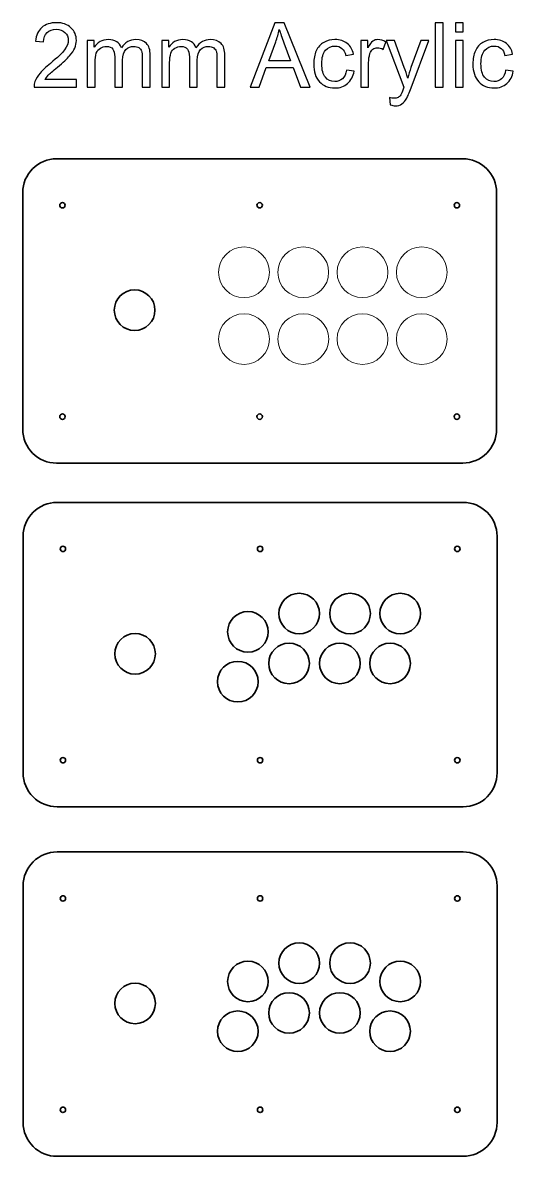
# Model space of a CAD drawing. Header units: millimetres. Extents: x 309 to 2032, y -1240 to 271.
# Drawn here: x 1742 to 2032, y -399 to 271 of the extents above; entities that cross this region are included whole.
import ezdxf

# ---------------------------------------------------------------- set-up
doc = ezdxf.new("R2010")
doc.units = ezdxf.units.MM
doc.header["$MEASUREMENT"] = 0
doc.layers.add('Layer 1', color=7, linetype='Continuous')

msp = doc.modelspace()

# ---------------------------------------------------------------- linework, layer by layer
at = {"layer": 'Layer 1', "color": 250, "lineweight": 18}
for centre, major_axis, ratio in [((1873.1776, 123.4659), (0, 15), 1), ((1908.1776, 123.4706), (0, 15), 1), ((1943.1776, 123.4831), (0, 15), 1), ((1978.1776, 123.4706), (0, 15), 1), ((1808.5377, 101.058), (0, 12.0001), 0.99999167), ((1873.1808, 83.9859), (0, 15), 1), ((1908.1808, 83.9831), (0, 15), 1), ((1943.1808, 83.9831), (0, 15), 1), ((1978.1808, 83.9831), (0, 15), 1)]:
    msp.add_ellipse(centre, major_axis=major_axis, ratio=ratio, dxfattribs=at)
at = {"layer": 'Layer 1', "color": 250, "lineweight": 35}
for centre, major_axis, ratio in [((1808.5377, 101.058), (0, 12.0001), 0.99999167), ((1905.7622, -78.3677), (0, 12), 1), ((1935.8005, -78.3552), (0, 12), 1), ((1965.4344, -78.3677), (0, 12), 1), ((1875.4928, -89.1845), (0, 12), 1), ((1808.8022, -102.1571), (0, 12.0001), 0.99999167), ((1899.7622, -107.8276), (0, 12), 1), ((1929.8006, -107.8276), (0, 12), 1), ((1959.4344, -107.8276), (0, 12), 1), ((1869.4928, -118.6444), (0, 12), 1), ((1905.7622, -285.1218), (0, 12), 1), ((1935.8005, -285.1093), (0, 12), 1), ((1875.4928, -295.9386), (0, 12), 1), ((1965.4344, -295.9386), (0, 12), 1), ((1808.8022, -308.9112), (0, 12.0001), 0.99999167), ((1899.7622, -314.5817), (0, 12), 1), ((1929.8006, -314.5817), (0, 12), 1), ((1869.4928, -325.3985), (0, 12), 1), ((1959.4344, -325.3985), (0, 12), 1)]:
    msp.add_ellipse(centre, major_axis=major_axis, ratio=ratio, dxfattribs=at)
at = {"layer": 'Layer 1', "color": 250}
for points, knots in [([(1774.1812, 237.5008), (1774.1812, 237.5008), (1774.1812, 233.0558), (1774.1812, 233.0558), (1774.1812, 233.0558), (1749.0987, 233.0558), (1749.0987, 233.0558), (1749.0634, 234.1759), (1749.2486, 235.2518), (1749.6455, 236.2925), (1750.2893, 237.9947), (1751.3212, 239.6792), (1752.7411, 241.3284), (1754.161, 242.9777), (1756.1895, 244.8827), (1758.8265, 247.0434), (1762.9276, 250.4213), (1765.7145, 253.0936), (1767.1697, 255.0691), (1768.6338, 257.0447), (1769.3658, 258.9144), (1769.3658, 260.6783), (1769.3658, 262.5216), (1768.7043, 264.0738), (1767.3814, 265.3438), (1766.0585, 266.605), (1764.3299, 267.24), (1762.2044, 267.24), (1759.9554, 267.24), (1758.1563, 266.5697), (1756.8069, 265.2292), (1755.4575, 263.8974), (1754.7784, 262.0453), (1754.7608, 259.6729), (1754.7608, 259.6729), (1749.9983, 260.1491), (1749.9983, 260.1491), (1750.3246, 263.7122), (1751.5593, 266.4286), (1753.6936, 268.2983), (1755.8367, 270.168), (1758.7031, 271.1029), (1762.3102, 271.1029), (1765.9438, 271.1029), (1768.8278, 270.0975), (1770.9445, 268.0778), (1773.0699, 266.0582), (1774.1283, 263.5535), (1774.1283, 260.5725), (1774.1283, 259.0555), (1773.8196, 257.5651), (1773.1934, 256.101), (1772.5761, 254.6282), (1771.5442, 253.0848), (1770.1066, 251.462), (1768.6602, 249.848), (1766.2702, 247.6167), (1762.9364, 244.7945), (1760.1406, 242.4485), (1758.3415, 240.861), (1757.5477, 240.0232), (1756.754, 239.1853), (1756.1013, 238.3475), (1755.581, 237.5008), (1755.581, 237.5008), (1774.1812, 237.5008), (1774.1812, 237.5008)], [0, 0, 0, 0, 0.04545455, 0.04545455, 0.04545455, 0.09090909, 0.09090909, 0.09090909, 0.13636364, 0.13636364, 0.13636364, 0.18181818, 0.18181818, 0.18181818, 0.22727273, 0.22727273, 0.22727273, 0.27272727, 0.27272727, 0.27272727, 0.31818182, 0.31818182, 0.31818182, 0.36363636, 0.36363636, 0.36363636, 0.40909091, 0.40909091, 0.40909091, 0.45454545, 0.45454545, 0.45454545, 0.5, 0.5, 0.5, 0.54545455, 0.54545455, 0.54545455, 0.59090909, 0.59090909, 0.59090909, 0.63636364, 0.63636364, 0.63636364, 0.68181818, 0.68181818, 0.68181818, 0.72727273, 0.72727273, 0.72727273, 0.77272727, 0.77272727, 0.77272727, 0.81818182, 0.81818182, 0.81818182, 0.86363636, 0.86363636, 0.86363636, 0.90909091, 0.90909091, 0.90909091, 0.95454545, 0.95454545, 0.95454545, 1, 1, 1, 1]), ([(1876.8572, 233.0558), (1876.8572, 233.0558), (1891.3917, 270.9442), (1891.3917, 270.9442), (1891.3917, 270.9442), (1896.9038, 270.9442), (1896.9038, 270.9442), (1896.9038, 270.9442), (1912.3379, 233.0558), (1912.3379, 233.0558), (1912.3379, 233.0558), (1906.6229, 233.0558), (1906.6229, 233.0558), (1906.6229, 233.0558), (1902.2396, 244.5387), (1902.2396, 244.5387), (1902.2396, 244.5387), (1886.2852, 244.5387), (1886.2852, 244.5387), (1886.2852, 244.5387), (1882.1754, 233.0558), (1882.1754, 233.0558), (1882.1754, 233.0558), (1876.8572, 233.0558), (1876.8572, 233.0558)], [0, 0, 0, 0, 0.125, 0.125, 0.125, 0.25, 0.25, 0.25, 0.375, 0.375, 0.375, 0.5, 0.5, 0.5, 0.625, 0.625, 0.625, 0.75, 0.75, 0.75, 0.875, 0.875, 0.875, 1, 1, 1, 1]), ([(1986.1566, 233.0558), (1986.1566, 233.0558), (1986.1566, 270.9442), (1986.1566, 270.9442), (1986.1566, 270.9442), (1990.8132, 270.9442), (1990.8132, 270.9442), (1990.8132, 270.9442), (1990.8132, 233.0558), (1990.8132, 233.0558), (1990.8132, 233.0558), (1986.1566, 233.0558), (1986.1566, 233.0558)], [0, 0, 0, 0, 0.25, 0.25, 0.25, 0.5, 0.5, 0.5, 0.75, 0.75, 0.75, 1, 1, 1, 1]), ([(1998.0187, 265.6525), (1998.0187, 265.6525), (1998.0187, 270.9442), (1998.0187, 270.9442), (1998.0187, 270.9442), (2002.6754, 270.9442), (2002.6754, 270.9442), (2002.6754, 270.9442), (2002.6754, 265.6525), (2002.6754, 265.6525), (2002.6754, 265.6525), (1998.0187, 265.6525), (1998.0187, 265.6525)], [0, 0, 0, 0, 0.25, 0.25, 0.25, 0.5, 0.5, 0.5, 0.75, 0.75, 0.75, 1, 1, 1, 1]), ([(1887.7581, 248.6133), (1887.7581, 248.6133), (1900.6697, 248.6133), (1900.6697, 248.6133), (1900.6697, 248.6133), (1896.7186, 259.1173), (1896.7186, 259.1173), (1895.528, 262.3099), (1894.6284, 264.9469), (1894.0022, 267.0283), (1893.4819, 264.5589), (1892.7852, 262.1335), (1891.912, 259.7346), (1891.912, 259.7346), (1887.7581, 248.6133), (1887.7581, 248.6133)], [0, 0, 0, 0, 0.2, 0.2, 0.2, 0.4, 0.4, 0.4, 0.6, 0.6, 0.6, 0.8, 0.8, 0.8, 1, 1, 1, 1]), ([(1780.4871, 233.0558), (1780.4871, 233.0558), (1780.4871, 260.5196), (1780.4871, 260.5196), (1780.4871, 260.5196), (1784.6675, 260.5196), (1784.6675, 260.5196), (1784.6675, 260.5196), (1784.6675, 256.639), (1784.6675, 256.639), (1785.523, 257.9796), (1786.6695, 259.0644), (1788.0983, 259.8757), (1789.527, 260.696), (1791.1498, 261.1017), (1792.9754, 261.1017), (1795.0039, 261.1017), (1796.6708, 260.6783), (1797.9673, 259.8405), (1799.2637, 258.9938), (1800.1809, 257.8208), (1800.7101, 256.3039), (1802.8973, 259.5053), (1805.7284, 261.1017), (1809.2209, 261.1017), (1811.9549, 261.1017), (1814.0627, 260.352), (1815.5268, 258.8439), (1816.9996, 257.3357), (1817.7405, 255.0162), (1817.7405, 251.8853), (1817.7405, 251.8853), (1817.7405, 233.0558), (1817.7405, 233.0558), (1817.7405, 233.0558), (1813.0838, 233.0558), (1813.0838, 233.0558), (1813.0838, 233.0558), (1813.0838, 250.3419), (1813.0838, 250.3419), (1813.0838, 252.194), (1812.925, 253.5346), (1812.6252, 254.3548), (1812.3253, 255.175), (1811.7785, 255.8276), (1810.9759, 256.3303), (1810.1822, 256.833), (1809.2473, 257.08), (1808.1802, 257.08), (1806.2399, 257.08), (1804.6348, 256.4362), (1803.3559, 255.1573), (1802.0771, 253.8697), (1801.4421, 251.8148), (1801.4421, 248.9925), (1801.4421, 248.9925), (1801.4421, 233.0558), (1801.4421, 233.0558), (1801.4421, 233.0558), (1796.7854, 233.0558), (1796.7854, 233.0558), (1796.7854, 233.0558), (1796.7854, 250.8799), (1796.7854, 250.8799), (1796.7854, 252.9437), (1796.4062, 254.4959), (1795.6477, 255.5278), (1794.8893, 256.5596), (1793.6457, 257.08), (1791.9259, 257.08), (1790.6206, 257.08), (1789.4124, 256.736), (1788.3011, 256.0481), (1787.1899, 255.3602), (1786.3873, 254.3548), (1785.8846, 253.023), (1785.3907, 251.7001), (1785.1438, 249.7863), (1785.1438, 247.2904), (1785.1438, 247.2904), (1785.1438, 233.0558), (1785.1438, 233.0558), (1785.1438, 233.0558), (1780.4871, 233.0558), (1780.4871, 233.0558)], [0, 0, 0, 0, 0.03571429, 0.03571429, 0.03571429, 0.07142857, 0.07142857, 0.07142857, 0.10714286, 0.10714286, 0.10714286, 0.14285714, 0.14285714, 0.14285714, 0.17857143, 0.17857143, 0.17857143, 0.21428571, 0.21428571, 0.21428571, 0.25, 0.25, 0.25, 0.28571429, 0.28571429, 0.28571429, 0.32142857, 0.32142857, 0.32142857, 0.35714286, 0.35714286, 0.35714286, 0.39285714, 0.39285714, 0.39285714, 0.42857143, 0.42857143, 0.42857143, 0.46428571, 0.46428571, 0.46428571, 0.5, 0.5, 0.5, 0.53571429, 0.53571429, 0.53571429, 0.57142857, 0.57142857, 0.57142857, 0.60714286, 0.60714286, 0.60714286, 0.64285714, 0.64285714, 0.64285714, 0.67857143, 0.67857143, 0.67857143, 0.71428571, 0.71428571, 0.71428571, 0.75, 0.75, 0.75, 0.78571429, 0.78571429, 0.78571429, 0.82142857, 0.82142857, 0.82142857, 0.85714286, 0.85714286, 0.85714286, 0.89285714, 0.89285714, 0.89285714, 0.92857143, 0.92857143, 0.92857143, 0.96428571, 0.96428571, 0.96428571, 1, 1, 1, 1]), ([(1824.5667, 233.0558), (1824.5667, 233.0558), (1824.5667, 260.5196), (1824.5667, 260.5196), (1824.5667, 260.5196), (1828.7471, 260.5196), (1828.7471, 260.5196), (1828.7471, 260.5196), (1828.7471, 256.639), (1828.7471, 256.639), (1829.6026, 257.9796), (1830.7491, 259.0644), (1832.1779, 259.8757), (1833.6066, 260.696), (1835.2294, 261.1017), (1837.055, 261.1017), (1839.0835, 261.1017), (1840.7504, 260.6783), (1842.0469, 259.8405), (1843.3433, 258.9938), (1844.2605, 257.8208), (1844.7897, 256.3039), (1846.9769, 259.5053), (1849.808, 261.1017), (1853.3005, 261.1017), (1856.0345, 261.1017), (1858.1423, 260.352), (1859.6064, 258.8439), (1861.0792, 257.3357), (1861.8201, 255.0162), (1861.8201, 251.8853), (1861.8201, 251.8853), (1861.8201, 233.0558), (1861.8201, 233.0558), (1861.8201, 233.0558), (1857.1634, 233.0558), (1857.1634, 233.0558), (1857.1634, 233.0558), (1857.1634, 250.3419), (1857.1634, 250.3419), (1857.1634, 252.194), (1857.0046, 253.5346), (1856.7048, 254.3548), (1856.4049, 255.175), (1855.8581, 255.8276), (1855.0555, 256.3303), (1854.2618, 256.833), (1853.3269, 257.08), (1852.2598, 257.08), (1850.3195, 257.08), (1848.7144, 256.4362), (1847.4355, 255.1573), (1846.1567, 253.8697), (1845.5217, 251.8148), (1845.5217, 248.9925), (1845.5217, 248.9925), (1845.5217, 233.0558), (1845.5217, 233.0558), (1845.5217, 233.0558), (1840.865, 233.0558), (1840.865, 233.0558), (1840.865, 233.0558), (1840.865, 250.8799), (1840.865, 250.8799), (1840.865, 252.9437), (1840.4858, 254.4959), (1839.7273, 255.5278), (1838.9689, 256.5596), (1837.7253, 257.08), (1836.0055, 257.08), (1834.7002, 257.08), (1833.492, 256.736), (1832.3807, 256.0481), (1831.2695, 255.3602), (1830.4669, 254.3548), (1829.9642, 253.023), (1829.4703, 251.7001), (1829.2234, 249.7863), (1829.2234, 247.2904), (1829.2234, 247.2904), (1829.2234, 233.0558), (1829.2234, 233.0558), (1829.2234, 233.0558), (1824.5667, 233.0558), (1824.5667, 233.0558)], [0, 0, 0, 0, 0.03571429, 0.03571429, 0.03571429, 0.07142857, 0.07142857, 0.07142857, 0.10714286, 0.10714286, 0.10714286, 0.14285714, 0.14285714, 0.14285714, 0.17857143, 0.17857143, 0.17857143, 0.21428571, 0.21428571, 0.21428571, 0.25, 0.25, 0.25, 0.28571429, 0.28571429, 0.28571429, 0.32142857, 0.32142857, 0.32142857, 0.35714286, 0.35714286, 0.35714286, 0.39285714, 0.39285714, 0.39285714, 0.42857143, 0.42857143, 0.42857143, 0.46428571, 0.46428571, 0.46428571, 0.5, 0.5, 0.5, 0.53571429, 0.53571429, 0.53571429, 0.57142857, 0.57142857, 0.57142857, 0.60714286, 0.60714286, 0.60714286, 0.64285714, 0.64285714, 0.64285714, 0.67857143, 0.67857143, 0.67857143, 0.71428571, 0.71428571, 0.71428571, 0.75, 0.75, 0.75, 0.78571429, 0.78571429, 0.78571429, 0.82142857, 0.82142857, 0.82142857, 0.85714286, 0.85714286, 0.85714286, 0.89285714, 0.89285714, 0.89285714, 0.92857143, 0.92857143, 0.92857143, 0.96428571, 0.96428571, 0.96428571, 1, 1, 1, 1]), ([(1933.6633, 243.11), (1933.6633, 243.11), (1938.2141, 242.475), (1938.2141, 242.475), (1937.7114, 239.3441), (1936.4414, 236.9011), (1934.3865, 235.1284), (1932.3315, 233.3557), (1929.8003, 232.4737), (1926.8106, 232.4737), (1923.0623, 232.4737), (1920.046, 233.6996), (1917.7706, 236.1514), (1915.4864, 238.6032), (1914.3487, 242.1134), (1914.3487, 246.6818), (1914.3487, 249.6452), (1914.8426, 252.2293), (1915.8215, 254.4518), (1916.8005, 256.6655), (1918.291, 258.3323), (1920.3018, 259.4348), (1922.3038, 260.546), (1924.4822, 261.1017), (1926.8458, 261.1017), (1929.818, 261.1017), (1932.261, 260.352), (1934.1483, 258.8439), (1936.0445, 257.3357), (1937.2616, 255.1926), (1937.7908, 252.4233), (1937.7908, 252.4233), (1933.2928, 251.7354), (1933.2928, 251.7354), (1932.8607, 253.5787), (1932.1022, 254.9633), (1930.9998, 255.8982), (1929.9062, 256.8242), (1928.5833, 257.2916), (1927.031, 257.2916), (1924.6851, 257.2916), (1922.7801, 256.4538), (1921.3072, 254.7781), (1919.8432, 253.0936), (1919.1112, 250.4478), (1919.1112, 246.8141), (1919.1112, 243.1276), (1919.8167, 240.4553), (1921.2278, 238.7884), (1922.6478, 237.1216), (1924.491, 236.2837), (1926.7576, 236.2837), (1928.5921, 236.2837), (1930.1178, 236.8393), (1931.3349, 237.9594), (1932.5608, 239.0707), (1933.3369, 240.7905), (1933.6633, 243.11)], [0, 0, 0, 0, 0.05263158, 0.05263158, 0.05263158, 0.10526316, 0.10526316, 0.10526316, 0.15789474, 0.15789474, 0.15789474, 0.21052632, 0.21052632, 0.21052632, 0.26315789, 0.26315789, 0.26315789, 0.31578947, 0.31578947, 0.31578947, 0.36842105, 0.36842105, 0.36842105, 0.42105263, 0.42105263, 0.42105263, 0.47368421, 0.47368421, 0.47368421, 0.52631579, 0.52631579, 0.52631579, 0.57894737, 0.57894737, 0.57894737, 0.63157895, 0.63157895, 0.63157895, 0.68421053, 0.68421053, 0.68421053, 0.73684211, 0.73684211, 0.73684211, 0.78947368, 0.78947368, 0.78947368, 0.84210526, 0.84210526, 0.84210526, 0.89473684, 0.89473684, 0.89473684, 0.94736842, 0.94736842, 0.94736842, 1, 1, 1, 1]), ([(1942.1299, 233.0558), (1942.1299, 233.0558), (1942.1299, 260.5196), (1942.1299, 260.5196), (1942.1299, 260.5196), (1946.3103, 260.5196), (1946.3103, 260.5196), (1946.3103, 260.5196), (1946.3103, 256.3127), (1946.3103, 256.3127), (1947.3775, 258.2618), (1948.3652, 259.5494), (1949.2736, 260.1668), (1950.182, 260.793), (1951.1786, 261.1017), (1952.2634, 261.1017), (1953.8333, 261.1017), (1955.4296, 260.6078), (1957.0524, 259.6288), (1957.0524, 259.6288), (1955.3943, 255.3337), (1955.3943, 255.3337), (1954.2654, 255.9687), (1953.1366, 256.2862), (1952.0077, 256.2862), (1950.9934, 256.2862), (1950.085, 255.9776), (1949.2825, 255.369), (1948.4799, 254.7605), (1947.9066, 253.9138), (1947.5627, 252.829), (1947.0423, 251.1798), (1946.7866, 249.3718), (1946.7866, 247.405), (1946.7866, 247.405), (1946.7866, 233.0558), (1946.7866, 233.0558), (1946.7866, 233.0558), (1942.1299, 233.0558), (1942.1299, 233.0558)], [0, 0, 0, 0, 0.07692308, 0.07692308, 0.07692308, 0.15384615, 0.15384615, 0.15384615, 0.23076923, 0.23076923, 0.23076923, 0.30769231, 0.30769231, 0.30769231, 0.38461538, 0.38461538, 0.38461538, 0.46153846, 0.46153846, 0.46153846, 0.53846154, 0.53846154, 0.53846154, 0.61538462, 0.61538462, 0.61538462, 0.69230769, 0.69230769, 0.69230769, 0.76923077, 0.76923077, 0.76923077, 0.84615385, 0.84615385, 0.84615385, 0.92307692, 0.92307692, 0.92307692, 1, 1, 1, 1]), ([(1959.5924, 222.4989), (1959.5924, 222.4989), (1959.0633, 226.8028), (1959.0633, 226.8028), (1960.0863, 226.5294), (1960.9683, 226.3883), (1961.7267, 226.3883), (1962.7674, 226.3883), (1963.5965, 226.5647), (1964.2138, 226.9086), (1964.84, 227.2526), (1965.3515, 227.7377), (1965.7484, 228.355), (1966.0395, 228.8225), (1966.5157, 229.9778), (1967.1683, 231.8299), (1967.2565, 232.0857), (1967.3888, 232.4649), (1967.5829, 232.9676), (1967.5829, 232.9676), (1957.1583, 260.5196), (1957.1583, 260.5196), (1957.1583, 260.5196), (1962.1324, 260.5196), (1962.1324, 260.5196), (1962.1324, 260.5196), (1967.8651, 244.6622), (1967.8651, 244.6622), (1968.6147, 242.6602), (1969.2762, 240.5435), (1969.8671, 238.321), (1970.4051, 240.4112), (1971.0401, 242.475), (1971.7809, 244.5034), (1971.7809, 244.5034), (1977.637, 260.5196), (1977.637, 260.5196), (1977.637, 260.5196), (1982.2849, 260.5196), (1982.2849, 260.5196), (1982.2849, 260.5196), (1971.9044, 232.5795), (1971.9044, 232.5795), (1970.7843, 229.5721), (1969.9112, 227.5084), (1969.285, 226.3707), (1968.456, 224.8449), (1967.5035, 223.7248), (1966.4363, 223.0104), (1965.3604, 222.2961), (1964.0815, 221.9433), (1962.5999, 221.9433), (1961.7003, 221.9433), (1960.6949, 222.1285), (1959.5924, 222.4989)], [0, 0, 0, 0, 0.05555556, 0.05555556, 0.05555556, 0.11111111, 0.11111111, 0.11111111, 0.16666667, 0.16666667, 0.16666667, 0.22222222, 0.22222222, 0.22222222, 0.27777778, 0.27777778, 0.27777778, 0.33333333, 0.33333333, 0.33333333, 0.38888889, 0.38888889, 0.38888889, 0.44444444, 0.44444444, 0.44444444, 0.5, 0.5, 0.5, 0.55555556, 0.55555556, 0.55555556, 0.61111111, 0.61111111, 0.61111111, 0.66666667, 0.66666667, 0.66666667, 0.72222222, 0.72222222, 0.72222222, 0.77777778, 0.77777778, 0.77777778, 0.83333333, 0.83333333, 0.83333333, 0.88888889, 0.88888889, 0.88888889, 0.94444444, 0.94444444, 0.94444444, 1, 1, 1, 1]), ([(1998.0187, 233.0558), (1998.0187, 233.0558), (1998.0187, 260.5196), (1998.0187, 260.5196), (1998.0187, 260.5196), (2002.6754, 260.5196), (2002.6754, 260.5196), (2002.6754, 260.5196), (2002.6754, 233.0558), (2002.6754, 233.0558), (2002.6754, 233.0558), (1998.0187, 233.0558), (1998.0187, 233.0558)], [0, 0, 0, 0, 0.25, 0.25, 0.25, 0.5, 0.5, 0.5, 0.75, 0.75, 0.75, 1, 1, 1, 1]), ([(2027.7138, 243.11), (2027.7138, 243.11), (2032.2646, 242.475), (2032.2646, 242.475), (2031.7619, 239.3441), (2030.4919, 236.9011), (2028.437, 235.1284), (2026.382, 233.3557), (2023.8508, 232.4737), (2020.8611, 232.4737), (2017.1128, 232.4737), (2014.0965, 233.6996), (2011.8211, 236.1514), (2009.5369, 238.6032), (2008.3992, 242.1134), (2008.3992, 246.6818), (2008.3992, 249.6452), (2008.8931, 252.2293), (2009.872, 254.4518), (2010.851, 256.6655), (2012.3415, 258.3323), (2014.3523, 259.4348), (2016.3543, 260.546), (2018.5327, 261.1017), (2020.8963, 261.1017), (2023.8685, 261.1017), (2026.3115, 260.352), (2028.1988, 258.8439), (2030.095, 257.3357), (2031.3121, 255.1926), (2031.8413, 252.4233), (2031.8413, 252.4233), (2027.3433, 251.7354), (2027.3433, 251.7354), (2026.9112, 253.5787), (2026.1527, 254.9633), (2025.0503, 255.8982), (2023.9567, 256.8242), (2022.6338, 257.2916), (2021.0815, 257.2916), (2018.7356, 257.2916), (2016.8306, 256.4538), (2015.3577, 254.7781), (2013.8937, 253.0936), (2013.1617, 250.4478), (2013.1617, 246.8141), (2013.1617, 243.1276), (2013.8672, 240.4553), (2015.2783, 238.7884), (2016.6983, 237.1216), (2018.5415, 236.2837), (2020.8081, 236.2837), (2022.6426, 236.2837), (2024.1683, 236.8393), (2025.3854, 237.9594), (2026.6113, 239.0707), (2027.3874, 240.7905), (2027.7138, 243.11)], [0, 0, 0, 0, 0.05263158, 0.05263158, 0.05263158, 0.10526316, 0.10526316, 0.10526316, 0.15789474, 0.15789474, 0.15789474, 0.21052632, 0.21052632, 0.21052632, 0.26315789, 0.26315789, 0.26315789, 0.31578947, 0.31578947, 0.31578947, 0.36842105, 0.36842105, 0.36842105, 0.42105263, 0.42105263, 0.42105263, 0.47368421, 0.47368421, 0.47368421, 0.52631579, 0.52631579, 0.52631579, 0.57894737, 0.57894737, 0.57894737, 0.63157895, 0.63157895, 0.63157895, 0.68421053, 0.68421053, 0.68421053, 0.73684211, 0.73684211, 0.73684211, 0.78947368, 0.78947368, 0.78947368, 0.84210526, 0.84210526, 0.84210526, 0.89473684, 0.89473684, 0.89473684, 0.94736842, 0.94736842, 0.94736842, 1, 1, 1, 1])]:
    msp.add_open_spline(points, degree=3, knots=knots, dxfattribs=at)
at = {"layer": 'Layer 1', "lineweight": 35}
for points, knots in [([(2022.4145, 170.607), (2022.4111, 175.9147), (2020.2995, 181.0036), (2016.544, 184.7543), (2012.7885, 188.5051), (2007.7222, 190.6103), (2002.4145, 190.607), (2002.4145, 190.607), (1762.4145, 190.607), (1762.4145, 190.607), (1757.1068, 190.6036), (1752.0179, 188.4919), (1748.2671, 184.7365), (1744.5164, 180.981), (1742.4111, 175.9147), (1742.4145, 170.607), (1742.4145, 170.607), (1742.4145, 30.607), (1742.4145, 30.607), (1742.4178, 25.2993), (1744.5295, 20.2103), (1748.285, 16.4596), (1752.0405, 12.7089), (1757.1068, 10.6036), (1762.4145, 10.607), (1762.4145, 10.607), (2002.4145, 10.607), (2002.4145, 10.607), (2007.7222, 10.6103), (2012.8111, 12.722), (2016.5619, 16.4775), (2020.3126, 20.2329), (2022.4178, 25.2993), (2022.4145, 30.607), (2022.4145, 30.607), (2022.4145, 170.607), (2022.4145, 170.607)], [0, 0, 0, 0, 0.08333333, 0.08333333, 0.08333333, 0.16666667, 0.16666667, 0.16666667, 0.25, 0.25, 0.25, 0.33333333, 0.33333333, 0.33333333, 0.41666667, 0.41666667, 0.41666667, 0.5, 0.5, 0.5, 0.58333333, 0.58333333, 0.58333333, 0.66666667, 0.66666667, 0.66666667, 0.75, 0.75, 0.75, 0.83333333, 0.83333333, 0.83333333, 0.91666667, 0.91666667, 0.91666667, 1, 1, 1, 1]), ([(1767.5145, 163.107), (1767.5145, 163.9907), (1766.7982, 164.707), (1765.9145, 164.707), (1765.0308, 164.707), (1764.3145, 163.9907), (1764.3145, 163.107), (1764.3145, 162.2233), (1765.0308, 161.507), (1765.9145, 161.507), (1766.7982, 161.507), (1767.5145, 162.2233), (1767.5145, 163.107)], [0, 0, 0, 0, 0.25, 0.25, 0.25, 0.5, 0.5, 0.5, 0.75, 0.75, 0.75, 1, 1, 1, 1]), ([(1884.0145, 163.107), (1884.0145, 163.9907), (1883.2982, 164.707), (1882.4145, 164.707), (1881.5308, 164.707), (1880.8145, 163.9907), (1880.8145, 163.107), (1880.8145, 162.2233), (1881.5308, 161.507), (1882.4145, 161.507), (1883.2982, 161.507), (1884.0145, 162.2233), (1884.0145, 163.107)], [0, 0, 0, 0, 0.25, 0.25, 0.25, 0.5, 0.5, 0.5, 0.75, 0.75, 0.75, 1, 1, 1, 1]), ([(2000.5145, 163.107), (2000.5145, 163.9907), (1999.7982, 164.707), (1998.9145, 164.707), (1998.0308, 164.707), (1997.3145, 163.9907), (1997.3145, 163.107), (1997.3145, 162.2233), (1998.0308, 161.507), (1998.9145, 161.507), (1999.7982, 161.507), (2000.5145, 162.2233), (2000.5145, 163.107)], [0, 0, 0, 0, 0.25, 0.25, 0.25, 0.5, 0.5, 0.5, 0.75, 0.75, 0.75, 1, 1, 1, 1]), ([(1767.5145, 38.107), (1767.5145, 38.9907), (1766.7982, 39.707), (1765.9145, 39.707), (1765.0308, 39.707), (1764.3145, 38.9907), (1764.3145, 38.107), (1764.3145, 37.2233), (1765.0308, 36.507), (1765.9145, 36.507), (1766.7982, 36.507), (1767.5145, 37.2233), (1767.5145, 38.107)], [0, 0, 0, 0, 0.25, 0.25, 0.25, 0.5, 0.5, 0.5, 0.75, 0.75, 0.75, 1, 1, 1, 1]), ([(1884.0145, 38.1069), (1884.0145, 38.9906), (1883.2982, 39.7069), (1882.4145, 39.7069), (1881.5308, 39.7069), (1880.8145, 38.9906), (1880.8145, 38.1069), (1880.8145, 37.2232), (1881.5308, 36.5069), (1882.4145, 36.5069), (1883.2982, 36.5069), (1884.0145, 37.2232), (1884.0145, 38.1069)], [0, 0, 0, 0, 0.25, 0.25, 0.25, 0.5, 0.5, 0.5, 0.75, 0.75, 0.75, 1, 1, 1, 1]), ([(2000.5145, 38.107), (2000.5145, 38.9907), (1999.7982, 39.707), (1998.9145, 39.707), (1998.0308, 39.707), (1997.3145, 38.9907), (1997.3145, 38.107), (1997.3145, 37.2233), (1998.0308, 36.507), (1998.9145, 36.507), (1999.7982, 36.507), (2000.5145, 37.2233), (2000.5145, 38.107)], [0, 0, 0, 0, 0.25, 0.25, 0.25, 0.5, 0.5, 0.5, 0.75, 0.75, 0.75, 1, 1, 1, 1]), ([(2022.679, -32.6081), (2022.6756, -27.3004), (2020.564, -22.2115), (2016.8085, -18.4608), (2013.053, -14.71), (2007.9867, -12.6048), (2002.679, -12.6081), (2002.679, -12.6081), (1762.679, -12.6081), (1762.679, -12.6081), (1757.3713, -12.6115), (1752.2824, -14.7232), (1748.5316, -18.4786), (1744.7809, -22.2341), (1742.6756, -27.3004), (1742.679, -32.6081), (1742.679, -32.6081), (1742.679, -172.6081), (1742.679, -172.6081), (1742.6823, -177.9158), (1744.794, -183.0048), (1748.5495, -186.7555), (1752.305, -190.5062), (1757.3713, -192.6115), (1762.679, -192.6081), (1762.679, -192.6081), (2002.679, -192.6081), (2002.679, -192.6081), (2007.9867, -192.6048), (2013.0756, -190.4931), (2016.8264, -186.7376), (2020.5771, -182.9822), (2022.6823, -177.9158), (2022.679, -172.6081), (2022.679, -172.6081), (2022.679, -32.6081), (2022.679, -32.6081)], [0, 0, 0, 0, 0.08333333, 0.08333333, 0.08333333, 0.16666667, 0.16666667, 0.16666667, 0.25, 0.25, 0.25, 0.33333333, 0.33333333, 0.33333333, 0.41666667, 0.41666667, 0.41666667, 0.5, 0.5, 0.5, 0.58333333, 0.58333333, 0.58333333, 0.66666667, 0.66666667, 0.66666667, 0.75, 0.75, 0.75, 0.83333333, 0.83333333, 0.83333333, 0.91666667, 0.91666667, 0.91666667, 1, 1, 1, 1]), ([(1767.779, -40.1081), (1767.779, -39.2244), (1767.0627, -38.5081), (1766.179, -38.5081), (1765.2953, -38.5081), (1764.579, -39.2244), (1764.579, -40.1081), (1764.579, -40.9918), (1765.2953, -41.7081), (1766.179, -41.7081), (1767.0627, -41.7081), (1767.779, -40.9918), (1767.779, -40.1081)], [0, 0, 0, 0, 0.25, 0.25, 0.25, 0.5, 0.5, 0.5, 0.75, 0.75, 0.75, 1, 1, 1, 1]), ([(1884.279, -40.1081), (1884.279, -39.2244), (1883.5627, -38.5081), (1882.679, -38.5081), (1881.7953, -38.5081), (1881.079, -39.2244), (1881.079, -40.1081), (1881.079, -40.9918), (1881.7953, -41.7081), (1882.679, -41.7081), (1883.5627, -41.7081), (1884.279, -40.9918), (1884.279, -40.1081)], [0, 0, 0, 0, 0.25, 0.25, 0.25, 0.5, 0.5, 0.5, 0.75, 0.75, 0.75, 1, 1, 1, 1]), ([(2000.779, -40.1081), (2000.779, -39.2244), (2000.0627, -38.5081), (1999.179, -38.5081), (1998.2953, -38.5081), (1997.579, -39.2244), (1997.579, -40.1081), (1997.579, -40.9918), (1998.2953, -41.7081), (1999.179, -41.7081), (2000.0627, -41.7081), (2000.779, -40.9918), (2000.779, -40.1081)], [0, 0, 0, 0, 0.25, 0.25, 0.25, 0.5, 0.5, 0.5, 0.75, 0.75, 0.75, 1, 1, 1, 1]), ([(1767.779, -165.1081), (1767.779, -164.2244), (1767.0627, -163.5081), (1766.179, -163.5081), (1765.2953, -163.5081), (1764.579, -164.2244), (1764.579, -165.1081), (1764.579, -165.9918), (1765.2953, -166.7081), (1766.179, -166.7081), (1767.0627, -166.7081), (1767.779, -165.9918), (1767.779, -165.1081)], [0, 0, 0, 0, 0.25, 0.25, 0.25, 0.5, 0.5, 0.5, 0.75, 0.75, 0.75, 1, 1, 1, 1]), ([(1884.279, -165.1082), (1884.279, -164.2245), (1883.5627, -163.5082), (1882.679, -163.5082), (1881.7953, -163.5082), (1881.079, -164.2245), (1881.079, -165.1082), (1881.079, -165.9919), (1881.7953, -166.7082), (1882.679, -166.7082), (1883.5627, -166.7082), (1884.279, -165.9919), (1884.279, -165.1082)], [0, 0, 0, 0, 0.25, 0.25, 0.25, 0.5, 0.5, 0.5, 0.75, 0.75, 0.75, 1, 1, 1, 1]), ([(2000.779, -165.1081), (2000.779, -164.2244), (2000.0627, -163.5081), (1999.179, -163.5081), (1998.2953, -163.5081), (1997.579, -164.2244), (1997.579, -165.1081), (1997.579, -165.9918), (1998.2953, -166.7081), (1999.179, -166.7081), (2000.0627, -166.7081), (2000.779, -165.9918), (2000.779, -165.1081)], [0, 0, 0, 0, 0.25, 0.25, 0.25, 0.5, 0.5, 0.5, 0.75, 0.75, 0.75, 1, 1, 1, 1]), ([(2022.679, -239.3622), (2022.6756, -234.0545), (2020.564, -228.9656), (2016.8085, -225.2149), (2013.053, -221.4641), (2007.9867, -219.3589), (2002.679, -219.3622), (2002.679, -219.3622), (1762.679, -219.3622), (1762.679, -219.3622), (1757.3713, -219.3656), (1752.2824, -221.4773), (1748.5316, -225.2327), (1744.7809, -228.9882), (1742.6756, -234.0545), (1742.679, -239.3622), (1742.679, -239.3622), (1742.679, -379.3622), (1742.679, -379.3622), (1742.6823, -384.6699), (1744.794, -389.7589), (1748.5495, -393.5096), (1752.305, -397.2603), (1757.3713, -399.3656), (1762.679, -399.3622), (1762.679, -399.3622), (2002.679, -399.3622), (2002.679, -399.3622), (2007.9867, -399.3589), (2013.0756, -397.2472), (2016.8264, -393.4917), (2020.5771, -389.7363), (2022.6823, -384.6699), (2022.679, -379.3622), (2022.679, -379.3622), (2022.679, -239.3622), (2022.679, -239.3622)], [0, 0, 0, 0, 0.08333333, 0.08333333, 0.08333333, 0.16666667, 0.16666667, 0.16666667, 0.25, 0.25, 0.25, 0.33333333, 0.33333333, 0.33333333, 0.41666667, 0.41666667, 0.41666667, 0.5, 0.5, 0.5, 0.58333333, 0.58333333, 0.58333333, 0.66666667, 0.66666667, 0.66666667, 0.75, 0.75, 0.75, 0.83333333, 0.83333333, 0.83333333, 0.91666667, 0.91666667, 0.91666667, 1, 1, 1, 1]), ([(1767.779, -246.8622), (1767.779, -245.9785), (1767.0627, -245.2622), (1766.179, -245.2622), (1765.2953, -245.2622), (1764.579, -245.9785), (1764.579, -246.8622), (1764.579, -247.7459), (1765.2953, -248.4622), (1766.179, -248.4622), (1767.0627, -248.4622), (1767.779, -247.7459), (1767.779, -246.8622)], [0, 0, 0, 0, 0.25, 0.25, 0.25, 0.5, 0.5, 0.5, 0.75, 0.75, 0.75, 1, 1, 1, 1]), ([(1884.279, -246.8622), (1884.279, -245.9785), (1883.5627, -245.2622), (1882.679, -245.2622), (1881.7953, -245.2622), (1881.079, -245.9785), (1881.079, -246.8622), (1881.079, -247.7459), (1881.7953, -248.4622), (1882.679, -248.4622), (1883.5627, -248.4622), (1884.279, -247.7459), (1884.279, -246.8622)], [0, 0, 0, 0, 0.25, 0.25, 0.25, 0.5, 0.5, 0.5, 0.75, 0.75, 0.75, 1, 1, 1, 1]), ([(2000.779, -246.8622), (2000.779, -245.9785), (2000.0627, -245.2622), (1999.179, -245.2622), (1998.2953, -245.2622), (1997.579, -245.9785), (1997.579, -246.8622), (1997.579, -247.7459), (1998.2953, -248.4622), (1999.179, -248.4622), (2000.0627, -248.4622), (2000.779, -247.7459), (2000.779, -246.8622)], [0, 0, 0, 0, 0.25, 0.25, 0.25, 0.5, 0.5, 0.5, 0.75, 0.75, 0.75, 1, 1, 1, 1]), ([(1767.779, -371.8622), (1767.779, -370.9785), (1767.0627, -370.2622), (1766.179, -370.2622), (1765.2953, -370.2622), (1764.579, -370.9785), (1764.579, -371.8622), (1764.579, -372.7459), (1765.2953, -373.4622), (1766.179, -373.4622), (1767.0627, -373.4622), (1767.779, -372.7459), (1767.779, -371.8622)], [0, 0, 0, 0, 0.25, 0.25, 0.25, 0.5, 0.5, 0.5, 0.75, 0.75, 0.75, 1, 1, 1, 1]), ([(1884.279, -371.8623), (1884.279, -370.9786), (1883.5627, -370.2623), (1882.679, -370.2623), (1881.7953, -370.2623), (1881.079, -370.9786), (1881.079, -371.8623), (1881.079, -372.746), (1881.7953, -373.4623), (1882.679, -373.4623), (1883.5627, -373.4623), (1884.279, -372.746), (1884.279, -371.8623)], [0, 0, 0, 0, 0.25, 0.25, 0.25, 0.5, 0.5, 0.5, 0.75, 0.75, 0.75, 1, 1, 1, 1]), ([(2000.779, -371.8622), (2000.779, -370.9785), (2000.0627, -370.2622), (1999.179, -370.2622), (1998.2953, -370.2622), (1997.579, -370.9785), (1997.579, -371.8622), (1997.579, -372.7459), (1998.2953, -373.4622), (1999.179, -373.4622), (2000.0627, -373.4622), (2000.779, -372.7459), (2000.779, -371.8622)], [0, 0, 0, 0, 0.25, 0.25, 0.25, 0.5, 0.5, 0.5, 0.75, 0.75, 0.75, 1, 1, 1, 1])]:
    msp.add_open_spline(points, degree=3, knots=knots, dxfattribs=at)

doc.saveas('drawing.dxf')
